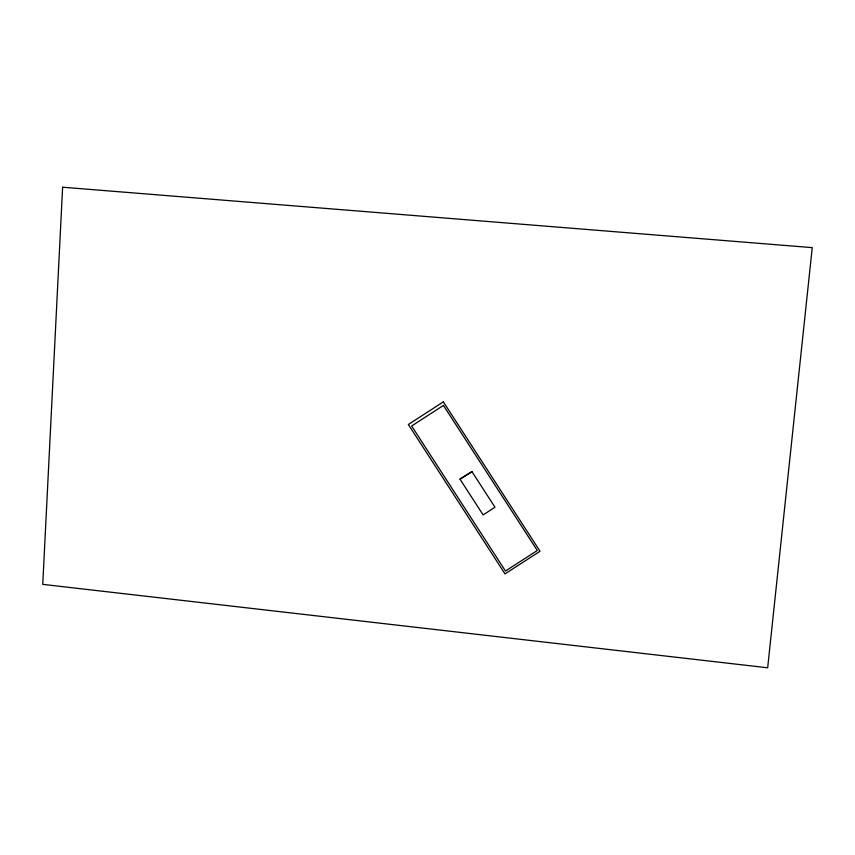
<?xml version="1.0" encoding="UTF-8"?>
<svg xmlns="http://www.w3.org/2000/svg" width="855" height="855" viewBox="0 0 855 855"><rect width="100%" height="100%" fill="white"/><g stroke="black" fill="none" stroke-linecap="round" stroke-linejoin="round"><path stroke-width="1.28" d="M471.949 471.639L460.086 479.302L483.118 514.913L494.981 507.239L471.949 471.639L459.883 478.992M62.618 187.213L42.75 584.36L767.672 667.787L812.25 247.629L62.618 187.213M443.36 401.85L408.348 424.497L505.006 573.908L540.018 551.261L443.36 401.85M443.446 405.43L411.65 425.993L505.487 571.044L537.282 550.481L443.446 405.43"/></g></svg>
